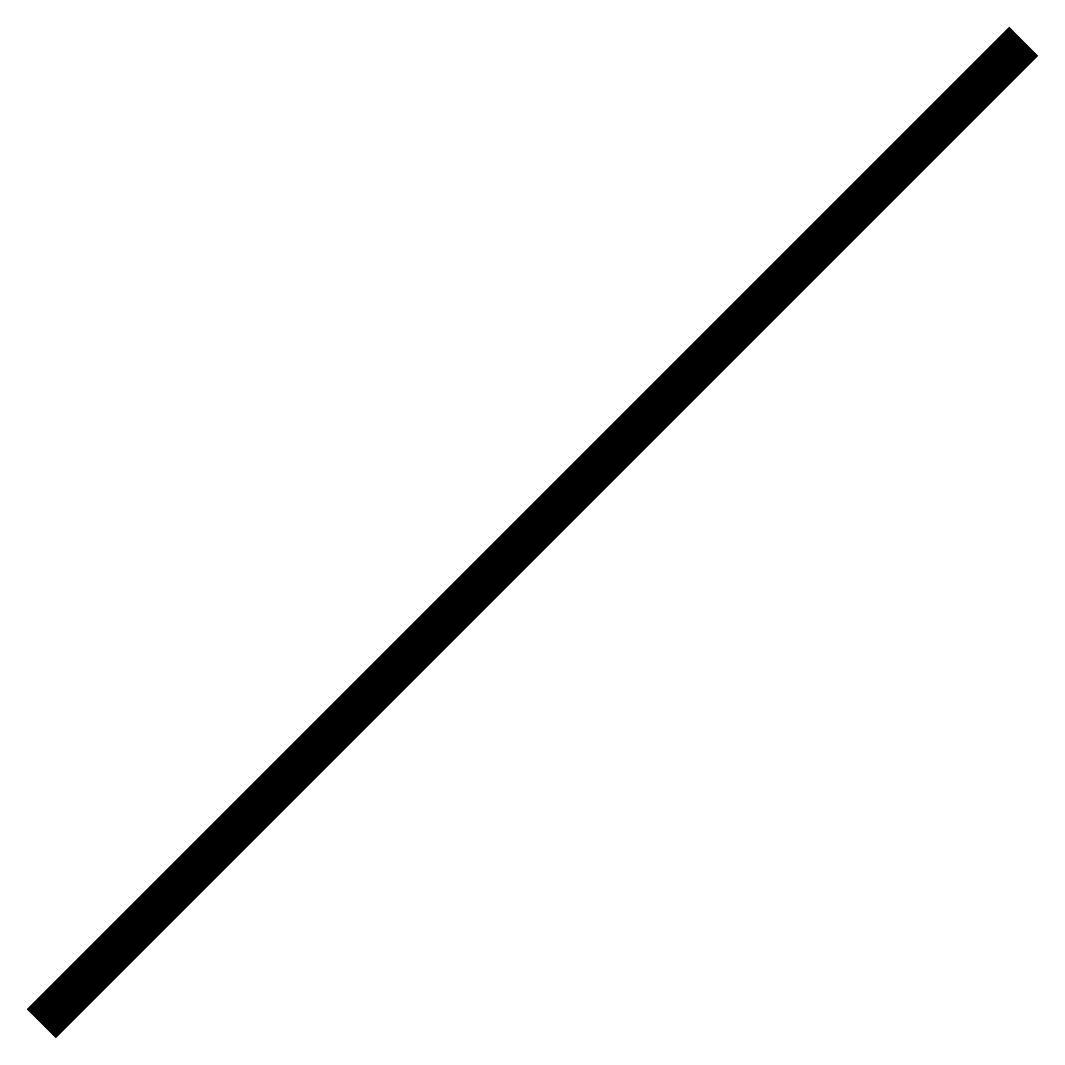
# Model space of a CAD drawing. Header units: metres. Extents: x -1.1 to 51.1, y -1.1 to 51.1.
import ezdxf

# ---------------------------------------------------------------- set-up
doc = ezdxf.new("R2010")
doc.units = ezdxf.units.M

msp = doc.modelspace()

# ---------------------------------------------------------------- linework, layer by layer
msp.add_lwpolyline([(0, 0, 2.11, 2.11, 0), (50, 50, 2.11, 2.11, 0)], format="xyseb")

doc.saveas('drawing.dxf')
